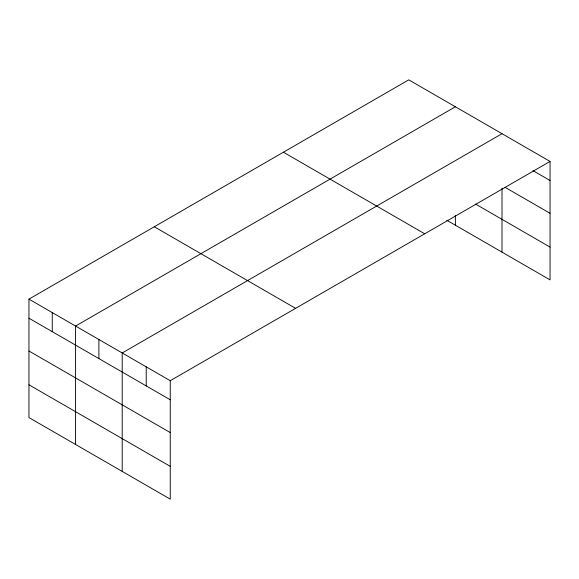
<?xml version="1.0" encoding="UTF-8"?>
<svg xmlns="http://www.w3.org/2000/svg" width="579" height="579" viewBox="0 0 579 579"><rect width="100%" height="100%" fill="white"/><g stroke="black" fill="none" stroke-linecap="round" stroke-linejoin="round"><path stroke-width="0.87" d="M28.95 299.126L170.248 380.707L170.248 499.149L28.95 417.568L28.95 299.126L408.752 79.851L550.05 161.432L550.05 279.874L446.829 220.281M455.384 106.775L75.581 326.049L75.581 444.491M502.007 133.691L122.205 352.973L122.205 471.415M170.248 380.707L550.05 161.432M533.006 170.667L550.05 180.51M505.105 187.35L550.05 213.296M475.583 204.09L550.05 247.081M283.421 152.212L424.718 233.793M154.282 226.765L295.579 308.346M28.95 318.211L170.248 399.785M28.95 350.997L170.248 432.578M28.95 384.782L170.248 466.356M502.007 188.233L502.007 252.133M455.384 215.468L455.384 225.217M146.226 366.84L146.226 385.918M98.893 339.511L98.893 358.589M52.262 312.588L52.262 331.666"/></g></svg>
